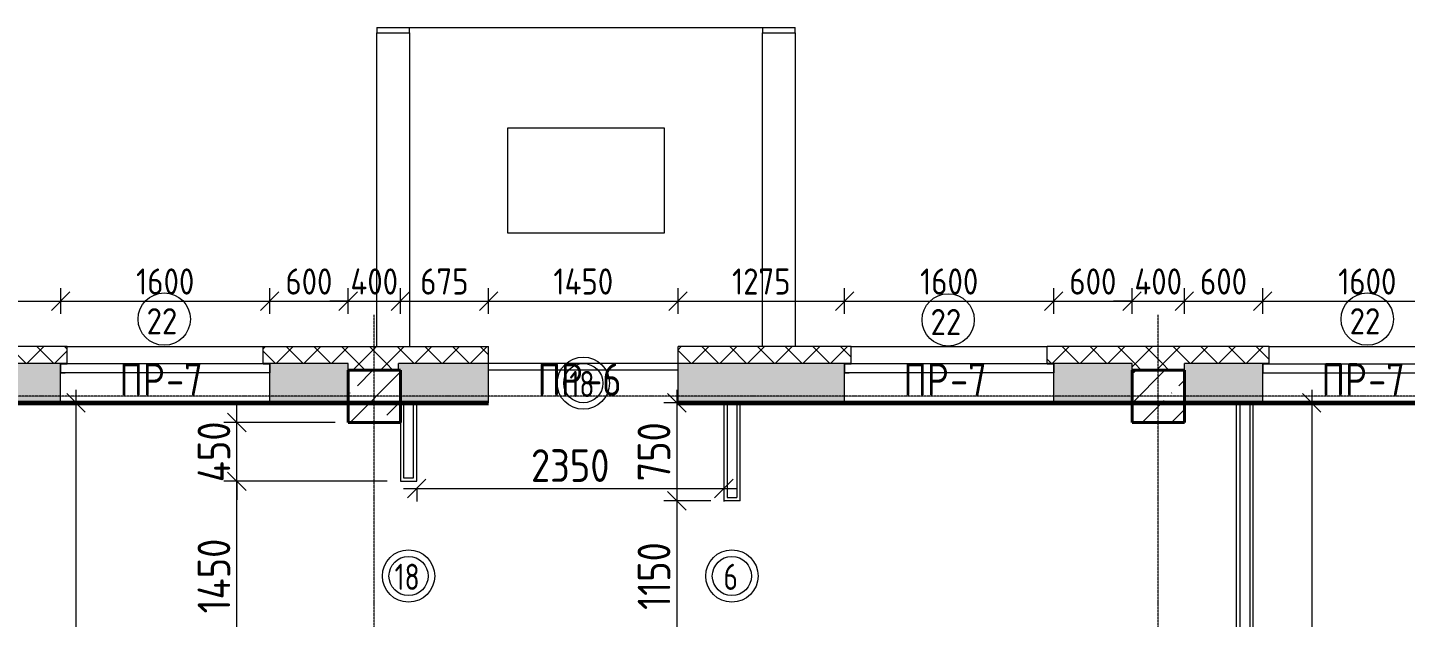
# Model space of a CAD drawing. Header units: millimetres. Extents: x -56773 to 221258, y -262288 to 26541.
# Drawn here: x 26431 to 36976, y -41151 to -36640 of the extents above; entities that cross this region are included whole.
import ezdxf

# ---------------------------------------------------------------- set-up
doc = ezdxf.new("R2010")
doc.units = ezdxf.units.MM
doc.linetypes.add('ADSK_Линия сетки', pattern=[25, 20, -2.5, 0, -2.5])
for name, color, linetype, lineweight in [('3.1 Штукатурка внешн стен для инвесторов', 5, 'Continuous', 60), ('_ Окна', 7, 'Continuous', 18), ('Марки', 7, 'Continuous', 20), ('Марки дверей', 7, 'Continuous', 20), ('Марки окон', 7, 'Continuous', 20), ('Несущие колонны', 7, 'Continuous', 18), ('Окна', 7, 'Continuous', 9), ('Оси', 7, 'Continuous', 9), ('Перекрытие', 7, 'Continuous', 18), ('Размеры', 7, 'Continuous', 9), ('Стены внутренние', 7, 'Continuous', 18), ('Стены наружные', 7, 'Continuous', 18), ('Стены несущие', 7, 'Continuous', 30), ('Стены отделка', 7, 'Continuous', 30), ('Стены штриховка', 7, 'Continuous', 9)]:
    doc.layers.add(name, color=color, linetype=linetype, lineweight=lineweight)
doc.styles.add('GOST Common_2', font='', dxfattribs={"width": 0.9, "height": 250})
doc.styles.add('GOST Common_3', font='', dxfattribs={"width": 0.9, "height": 200})
doc.styles.add('GOST Common_5', font='', dxfattribs={"width": 0.85, "height": 250})
doc.styles.add('GOST Common_B', font='', dxfattribs={"width": 0.8, "height": 200})
doc.styles.get('GOST Common_2').set_extended_font_data('GOST Common')
doc.styles.get('GOST Common_3').set_extended_font_data('GOST Common')
doc.styles.get('GOST Common_5').set_extended_font_data('GOST Common')
doc.styles.get('GOST Common_B').set_extended_font_data('GOST Common', bold=True)
doc.dimstyles.new('ADSK_Основной_2_0', dxfattribs={"dimscale": 304.8, "dimtxt": 201.142999, "dimasz": 0.463911, "dimexe": 0.328084, "dimexo": 0.328084, "dimgap": 0.164042, "dimtad": 1, "dimdec": 3, "dimrnd": 0.001, "dimdsep": 46, "dimtxsty": 'GOST Common_3', "dimblk1": 'OBLIQUE', "dimblk2": 'OBLIQUE', "dimsah": 1, "dimcen": 0.09, "dimdle": 0.328084, "dimazin": 2, "dimtfac": 1, "dimtdec": 4, "dimtix": 1, "dimtmove": 0, "dimatfit": 3, "dimfxl": 1, "dimtvp": 1, "dimtolj": 1, "dimtzin": 0, "dimlwd": 20, "dimlwe": 20, "dimarcsym": 2})
doc.dimstyles.new('ADSK_Основной_2_0_3', dxfattribs={"dimscale": 304.8, "dimtxt": 201.142999, "dimasz": 0.463911, "dimexe": 0.328084, "dimexo": 0.328084, "dimgap": 0.164042, "dimtad": 1, "dimdec": 3, "dimrnd": 0.001, "dimdsep": 46, "dimtxsty": 'GOST Common_2', "dimblk1": 'OBLIQUE', "dimblk2": 'OBLIQUE', "dimsah": 1, "dimcen": 0.09, "dimdle": 0.328084, "dimazin": 2, "dimtfac": 1, "dimtdec": 4, "dimtix": 1, "dimtmove": 0, "dimatfit": 3, "dimfxl": 1, "dimtvp": 1, "dimtolj": 1, "dimtzin": 0, "dimlwd": 20, "dimlwe": 20, "dimarcsym": 2})
pattern_1 = [(45, (1283.93, -48864.63), (-224.5064, 224.5064), []), (45, (1508.44, -48864.63), (-224.5064, 224.5064), [396.875, -79.375, 3.353, -76.022])]
pattern_2 = [(45, (1283.93, -48864.63), (-106.066, 106.066), []), (135, (1283.93, -48864.63), (-106.066, -106.066), [])]

# ---------------------------------------------------------------- blocks, each defined once
blk = doc.blocks.new('ADSK_КолоннаЖБ_Прямоугольная - 400x400 мм-1807143-Кладочный план 1-го этажа')
at = {"layer": 'Несущие колонны', "lineweight": 40}
for p, q in [((-200, 200), (200, 200)), ((-200, -200), (-200, 200)), ((200, 200), (200, -200)), ((200, -200), (-200, -200))]:
    blk.add_line(p, q, dxfattribs=at)
blk = doc.blocks.new('ОКНО L03 _2СТ_RS - ОК-1_1600х2000h_противоударное-3556404-Кладочный план 1-го этажа')
at = {"layer": '_ Окна'}
for p, q in [((-838.1, -79), (761.9, -79)), ((-838.1, -149), (-838.1, -79)), ((-838.1, -79), (-803.1, -79)), ((761.9, -79), (726.9, -79)), ((761.9, -149), (761.9, -79)), ((-838.1, -149), (761.9, -149)), ((-838.1, -149), (-833.1, -149)), ((761.9, -149), (756.9, -149))]:
    blk.add_line(p, q, dxfattribs=at)
blk = doc.blocks.new('ОКНО L03 _2СТ_RS - ОК-1_1600х2000h_противоударное-3556409-Кладочный план 1-го этажа')
at = {"layer": '_ Окна'}
for p, q in [((-838.1, 149), (761.9, 149)), ((-838.1, 149), (-838.1, 79)), ((-838.1, 149), (-833.1, 149)), ((761.9, 149), (756.9, 149)), ((761.9, 149), (761.9, 79)), ((-838.1, 79), (761.9, 79)), ((-838.1, 79), (-803.1, 79)), ((761.9, 79), (726.9, 79))]:
    blk.add_line(p, q, dxfattribs=at)
blk = doc.blocks.new('_Oblique')
at = {"color": 0, "linetype": 'ByBlock', "lineweight": -2}
blk.add_line((-0.5, -0.5), (0.5, 0.5), dxfattribs=at)
blk = doc.blocks.new('*D4227')
at = {"layer": 'Defpoints', "color": 0, "lineweight": 25, "transparency": 16777216}
for p in [(26684, -38732), (25484, -38930), (26684, -38929)]:
    blk.add_point(p, dxfattribs=at)
at = {"layer": 'Размеры', "color": 0, "lineweight": 20, "transparency": 16777216}
for p, q in [((25484, -38830), (25484, -38632)), ((26684, -38829), (26684, -38632)), ((25384, -38732), (26784, -38732))]:
    blk.add_line(p, q, dxfattribs=at)
at = {"layer": 'Размеры', "color": 0, "lineweight": 20, "transparency": 16777216, "xscale": 141.4, "yscale": 141.4, "zscale": 141.4, "rotation": 180}
blk.add_blockref('_Oblique', (25484, -38732), dxfattribs=at)
at = {"layer": 'Размеры', "color": 0, "lineweight": 20, "transparency": 16777216, "xscale": 141.4, "yscale": 141.4, "zscale": 141.4}
blk.add_blockref('_Oblique', (26684, -38732), dxfattribs=at)
at = {"layer": 'Размеры', "color": 0, "lineweight": 9, "transparency": 16777216, "insert": (26084, -38582), "char_height": 200, "width": 560.47, "attachment_point": 5, "style": 'GOST Common_3'}
blk.add_mtext('\\A1;1200', dxfattribs=at)
blk = doc.blocks.new('*D4228')
at = {"layer": 'Defpoints', "color": 0, "lineweight": 25, "transparency": 16777216}
for p in [(28284, -38732), (26684, -38929), (28284, -38930)]:
    blk.add_point(p, dxfattribs=at)
at = {"layer": 'Размеры', "color": 0, "lineweight": 20, "transparency": 16777216}
for p, q in [((26684, -38829), (26684, -38632)), ((28284, -38830), (28284, -38632)), ((26584, -38732), (28384, -38732))]:
    blk.add_line(p, q, dxfattribs=at)
at = {"layer": 'Размеры', "color": 0, "lineweight": 20, "transparency": 16777216, "xscale": 141.4, "yscale": 141.4, "zscale": 141.4, "rotation": 180}
blk.add_blockref('_Oblique', (26684, -38732), dxfattribs=at)
at = {"layer": 'Размеры', "color": 0, "lineweight": 20, "transparency": 16777216, "xscale": 141.4, "yscale": 141.4, "zscale": 141.4}
blk.add_blockref('_Oblique', (28284, -38732), dxfattribs=at)
at = {"layer": 'Размеры', "color": 0, "lineweight": 9, "transparency": 16777216, "insert": (27484, -38582), "char_height": 200, "width": 560.47, "attachment_point": 5, "style": 'GOST Common_3'}
blk.add_mtext('\\A1;1600', dxfattribs=at)
blk = doc.blocks.new('*D4229')
at = {"layer": 'Defpoints', "color": 0, "lineweight": 25, "transparency": 16777216}
for p in [(28884, -38732), (28284, -38930), (28884, -38929)]:
    blk.add_point(p, dxfattribs=at)
at = {"layer": 'Размеры', "color": 0, "lineweight": 20, "transparency": 16777216}
for p, q in [((28284, -38830), (28284, -38632)), ((28884, -38829), (28884, -38632)), ((28184, -38732), (28984, -38732))]:
    blk.add_line(p, q, dxfattribs=at)
at = {"layer": 'Размеры', "color": 0, "lineweight": 20, "transparency": 16777216, "xscale": 141.4, "yscale": 141.4, "zscale": 141.4, "rotation": 180}
blk.add_blockref('_Oblique', (28284, -38732), dxfattribs=at)
at = {"layer": 'Размеры', "color": 0, "lineweight": 20, "transparency": 16777216, "xscale": 141.4, "yscale": 141.4, "zscale": 141.4}
blk.add_blockref('_Oblique', (28884, -38732), dxfattribs=at)
at = {"layer": 'Размеры', "color": 0, "lineweight": 9, "transparency": 16777216, "insert": (28584, -38582), "char_height": 200, "width": 454.11, "attachment_point": 5, "style": 'GOST Common_3'}
blk.add_mtext('\\A1;600', dxfattribs=at)
blk = doc.blocks.new('*D4230')
at = {"layer": 'Defpoints', "color": 0, "lineweight": 25, "transparency": 16777216}
for p in [(29284, -38732), (28884, -38929), (29284, -38929)]:
    blk.add_point(p, dxfattribs=at)
at = {"layer": 'Размеры', "color": 0, "lineweight": 20, "transparency": 16777216}
for p, q in [((28884, -38829), (28884, -38632)), ((29284, -38829), (29284, -38632)), ((28884, -38732), (28743, -38732)), ((28884, -38732), (29284, -38732)), ((29284, -38732), (29425, -38732))]:
    blk.add_line(p, q, dxfattribs=at)
at = {"layer": 'Размеры', "color": 0, "lineweight": 20, "transparency": 16777216, "xscale": 141.4, "yscale": 141.4, "zscale": 141.4}
blk.add_blockref('_Oblique', (28884, -38732), dxfattribs=at)
at = {"layer": 'Размеры', "color": 0, "lineweight": 20, "transparency": 16777216, "xscale": 141.4, "yscale": 141.4, "zscale": 141.4, "rotation": 180}
blk.add_blockref('_Oblique', (29284, -38732), dxfattribs=at)
at = {"layer": 'Размеры', "color": 0, "lineweight": 9, "transparency": 16777216, "insert": (29084, -38582), "char_height": 200, "width": 474.56, "attachment_point": 5, "style": 'GOST Common_3'}
blk.add_mtext('\\A1;400', dxfattribs=at)
blk = doc.blocks.new('*D4231')
at = {"layer": 'Defpoints', "color": 0, "lineweight": 25, "transparency": 16777216}
for p in [(29959, -38732), (29284, -38929), (29959, -38929)]:
    blk.add_point(p, dxfattribs=at)
at = {"layer": 'Размеры', "color": 0, "lineweight": 20, "transparency": 16777216}
for p, q in [((29284, -38829), (29284, -38632)), ((29959, -38829), (29959, -38632)), ((29184, -38732), (30059, -38732))]:
    blk.add_line(p, q, dxfattribs=at)
at = {"layer": 'Размеры', "color": 0, "lineweight": 20, "transparency": 16777216, "xscale": 141.4, "yscale": 141.4, "zscale": 141.4, "rotation": 180}
blk.add_blockref('_Oblique', (29284, -38732), dxfattribs=at)
at = {"layer": 'Размеры', "color": 0, "lineweight": 20, "transparency": 16777216, "xscale": 141.4, "yscale": 141.4, "zscale": 141.4}
blk.add_blockref('_Oblique', (29959, -38732), dxfattribs=at)
at = {"layer": 'Размеры', "color": 0, "lineweight": 9, "transparency": 16777216, "insert": (29621, -38582), "char_height": 200, "width": 454.11, "attachment_point": 5, "style": 'GOST Common_3'}
blk.add_mtext('\\A1;675', dxfattribs=at)
blk = doc.blocks.new('*D4232')
at = {"layer": 'Defpoints', "color": 0, "lineweight": 25, "transparency": 16777216}
for p in [(31409, -38732), (29959, -38929), (31409, -38929)]:
    blk.add_point(p, dxfattribs=at)
at = {"layer": 'Размеры', "color": 0, "lineweight": 20, "transparency": 16777216}
for p, q in [((29959, -38829), (29959, -38632)), ((31409, -38829), (31409, -38632)), ((29859, -38732), (31509, -38732))]:
    blk.add_line(p, q, dxfattribs=at)
at = {"layer": 'Размеры', "color": 0, "lineweight": 20, "transparency": 16777216, "xscale": 141.4, "yscale": 141.4, "zscale": 141.4, "rotation": 180}
blk.add_blockref('_Oblique', (29959, -38732), dxfattribs=at)
at = {"layer": 'Размеры', "color": 0, "lineweight": 20, "transparency": 16777216, "xscale": 141.4, "yscale": 141.4, "zscale": 141.4}
blk.add_blockref('_Oblique', (31409, -38732), dxfattribs=at)
at = {"layer": 'Размеры', "color": 0, "lineweight": 9, "transparency": 16777216, "insert": (30684, -38582), "char_height": 200, "width": 580.93, "attachment_point": 5, "style": 'GOST Common_3'}
blk.add_mtext('\\A1;1450', dxfattribs=at)
blk = doc.blocks.new('*D4233')
at = {"layer": 'Defpoints', "color": 0, "lineweight": 25, "transparency": 16777216}
for p in [(32684, -38732), (31409, -38929), (32684, -38929)]:
    blk.add_point(p, dxfattribs=at)
at = {"layer": 'Размеры', "color": 0, "lineweight": 20, "transparency": 16777216}
for p, q in [((31409, -38829), (31409, -38632)), ((32684, -38829), (32684, -38632)), ((31309, -38732), (32784, -38732))]:
    blk.add_line(p, q, dxfattribs=at)
at = {"layer": 'Размеры', "color": 0, "lineweight": 20, "transparency": 16777216, "xscale": 141.4, "yscale": 141.4, "zscale": 141.4, "rotation": 180}
blk.add_blockref('_Oblique', (31409, -38732), dxfattribs=at)
at = {"layer": 'Размеры', "color": 0, "lineweight": 20, "transparency": 16777216, "xscale": 141.4, "yscale": 141.4, "zscale": 141.4}
blk.add_blockref('_Oblique', (32684, -38732), dxfattribs=at)
at = {"layer": 'Размеры', "color": 0, "lineweight": 9, "transparency": 16777216, "insert": (32046, -38582), "char_height": 200, "width": 560.47, "attachment_point": 5, "style": 'GOST Common_3'}
blk.add_mtext('\\A1;1275', dxfattribs=at)
blk = doc.blocks.new('*D4234')
at = {"layer": 'Defpoints', "color": 0, "lineweight": 25, "transparency": 16777216}
for p in [(34284, -38732), (32684, -38929), (34284, -38929)]:
    blk.add_point(p, dxfattribs=at)
at = {"layer": 'Размеры', "color": 0, "lineweight": 20, "transparency": 16777216}
for p, q in [((32684, -38829), (32684, -38632)), ((34284, -38829), (34284, -38632)), ((32584, -38732), (34384, -38732))]:
    blk.add_line(p, q, dxfattribs=at)
at = {"layer": 'Размеры', "color": 0, "lineweight": 20, "transparency": 16777216, "xscale": 141.4, "yscale": 141.4, "zscale": 141.4, "rotation": 180}
blk.add_blockref('_Oblique', (32684, -38732), dxfattribs=at)
at = {"layer": 'Размеры', "color": 0, "lineweight": 20, "transparency": 16777216, "xscale": 141.4, "yscale": 141.4, "zscale": 141.4}
blk.add_blockref('_Oblique', (34284, -38732), dxfattribs=at)
at = {"layer": 'Размеры', "color": 0, "lineweight": 9, "transparency": 16777216, "insert": (33484, -38582), "char_height": 200, "width": 560.47, "attachment_point": 5, "style": 'GOST Common_3'}
blk.add_mtext('\\A1;1600', dxfattribs=at)
blk = doc.blocks.new('*D4235')
at = {"layer": 'Defpoints', "color": 0, "lineweight": 25, "transparency": 16777216}
for p in [(34884, -38732), (34284, -38929), (34884, -38929)]:
    blk.add_point(p, dxfattribs=at)
at = {"layer": 'Размеры', "color": 0, "lineweight": 20, "transparency": 16777216}
for p, q in [((34284, -38829), (34284, -38632)), ((34884, -38829), (34884, -38632)), ((34184, -38732), (34984, -38732))]:
    blk.add_line(p, q, dxfattribs=at)
at = {"layer": 'Размеры', "color": 0, "lineweight": 20, "transparency": 16777216, "xscale": 141.4, "yscale": 141.4, "zscale": 141.4, "rotation": 180}
blk.add_blockref('_Oblique', (34284, -38732), dxfattribs=at)
at = {"layer": 'Размеры', "color": 0, "lineweight": 20, "transparency": 16777216, "xscale": 141.4, "yscale": 141.4, "zscale": 141.4}
blk.add_blockref('_Oblique', (34884, -38732), dxfattribs=at)
at = {"layer": 'Размеры', "color": 0, "lineweight": 9, "transparency": 16777216, "insert": (34584, -38582), "char_height": 200, "width": 454.11, "attachment_point": 5, "style": 'GOST Common_3'}
blk.add_mtext('\\A1;600', dxfattribs=at)
blk = doc.blocks.new('*D4236')
at = {"layer": 'Defpoints', "color": 0, "lineweight": 25, "transparency": 16777216}
for p in [(35284, -38732), (34884, -38929), (35284, -38930)]:
    blk.add_point(p, dxfattribs=at)
at = {"layer": 'Размеры', "color": 0, "lineweight": 20, "transparency": 16777216}
for p, q in [((34884, -38829), (34884, -38632)), ((35284, -38830), (35284, -38632)), ((34884, -38732), (34743, -38732)), ((34884, -38732), (35284, -38732)), ((35284, -38732), (35425, -38732))]:
    blk.add_line(p, q, dxfattribs=at)
at = {"layer": 'Размеры', "color": 0, "lineweight": 20, "transparency": 16777216, "xscale": 141.4, "yscale": 141.4, "zscale": 141.4}
blk.add_blockref('_Oblique', (34884, -38732), dxfattribs=at)
at = {"layer": 'Размеры', "color": 0, "lineweight": 20, "transparency": 16777216, "xscale": 141.4, "yscale": 141.4, "zscale": 141.4, "rotation": 180}
blk.add_blockref('_Oblique', (35284, -38732), dxfattribs=at)
at = {"layer": 'Размеры', "color": 0, "lineweight": 9, "transparency": 16777216, "insert": (35084, -38582), "char_height": 200, "width": 474.56, "attachment_point": 5, "style": 'GOST Common_3'}
blk.add_mtext('\\A1;400', dxfattribs=at)
blk = doc.blocks.new('*D4237')
at = {"layer": 'Defpoints', "color": 0, "lineweight": 25, "transparency": 16777216}
for p in [(35884, -38732), (35284, -38930), (35884, -38929)]:
    blk.add_point(p, dxfattribs=at)
at = {"layer": 'Размеры', "color": 0, "lineweight": 20, "transparency": 16777216}
for p, q in [((35284, -38830), (35284, -38632)), ((35884, -38829), (35884, -38632)), ((35184, -38732), (35984, -38732))]:
    blk.add_line(p, q, dxfattribs=at)
at = {"layer": 'Размеры', "color": 0, "lineweight": 20, "transparency": 16777216, "xscale": 141.4, "yscale": 141.4, "zscale": 141.4, "rotation": 180}
blk.add_blockref('_Oblique', (35284, -38732), dxfattribs=at)
at = {"layer": 'Размеры', "color": 0, "lineweight": 20, "transparency": 16777216, "xscale": 141.4, "yscale": 141.4, "zscale": 141.4}
blk.add_blockref('_Oblique', (35884, -38732), dxfattribs=at)
at = {"layer": 'Размеры', "color": 0, "lineweight": 9, "transparency": 16777216, "insert": (35584, -38582), "char_height": 200, "width": 454.11, "attachment_point": 5, "style": 'GOST Common_3'}
blk.add_mtext('\\A1;600', dxfattribs=at)
blk = doc.blocks.new('*D4238')
at = {"layer": 'Defpoints', "color": 0, "lineweight": 25, "transparency": 16777216}
for p in [(37484, -38732), (35884, -38929), (37484, -38929)]:
    blk.add_point(p, dxfattribs=at)
at = {"layer": 'Размеры', "color": 0, "lineweight": 20, "transparency": 16777216}
for p, q in [((35884, -38829), (35884, -38632)), ((37484, -38829), (37484, -38632)), ((35784, -38732), (37584, -38732))]:
    blk.add_line(p, q, dxfattribs=at)
at = {"layer": 'Размеры', "color": 0, "lineweight": 20, "transparency": 16777216, "xscale": 141.4, "yscale": 141.4, "zscale": 141.4, "rotation": 180}
blk.add_blockref('_Oblique', (35884, -38732), dxfattribs=at)
at = {"layer": 'Размеры', "color": 0, "lineweight": 20, "transparency": 16777216, "xscale": 141.4, "yscale": 141.4, "zscale": 141.4}
blk.add_blockref('_Oblique', (37484, -38732), dxfattribs=at)
at = {"layer": 'Размеры', "color": 0, "lineweight": 9, "transparency": 16777216, "insert": (36684, -38582), "char_height": 200, "width": 560.47, "attachment_point": 5, "style": 'GOST Common_3'}
blk.add_mtext('\\A1;1600', dxfattribs=at)
blk = doc.blocks.new('*D4143')
at = {"layer": 'Defpoints', "color": 0, "lineweight": 25, "transparency": 16777216}
for p in [(26901, -39510), (26465, -44035), (26801, -44035)]:
    blk.add_point(p, dxfattribs=at)
at = {"layer": 'Размеры', "color": 0, "lineweight": 20, "transparency": 16777216}
for p, q in [((26801, -39410), (26801, -44135)), ((26801, -39510), (26701, -39510)), ((26565, -44035), (26901, -44035))]:
    blk.add_line(p, q, dxfattribs=at)
at = {"layer": 'Размеры', "color": 0, "lineweight": 20, "transparency": 16777216, "xscale": 141.4, "yscale": 141.4, "zscale": 141.4}
for p, rotation in [((26801, -39510), 90), ((26801, -44035), 270)]:
    blk.add_blockref('_Oblique', p, dxfattribs=dict(at, rotation=rotation))
at = {"layer": 'Размеры', "color": 0, "lineweight": 9, "transparency": 16777216, "insert": (26651, -41772), "char_height": 200, "width": 625.93, "attachment_point": 5, "rotation": 90, "style": 'GOST Common_3'}
blk.add_mtext('\\A1;4525', dxfattribs=at)
blk = doc.blocks.new('М_двери1 - Марка экземпляра 2-3719212-Кладочный план 1-го этажа')
at = {"layer": 'Марки дверей'}
for radius in [2, 1.5]:
    blk.add_circle((0, 0), radius, dxfattribs=at)
blk = doc.blocks.new('*D3683')
at = {"layer": 'Defpoints', "color": 0, "lineweight": 25, "transparency": 16777216}
for p in [(36359, -39510), (35734, -46035), (36259, -46035)]:
    blk.add_point(p, dxfattribs=at)
at = {"layer": 'Размеры', "color": 0, "lineweight": 20, "transparency": 16777216}
for p, q in [((36259, -39410), (36259, -46135)), ((36259, -39510), (36159, -39510)), ((35834, -46035), (36359, -46035))]:
    blk.add_line(p, q, dxfattribs=at)
at = {"layer": 'Размеры', "color": 0, "lineweight": 20, "transparency": 16777216, "xscale": 141.4, "yscale": 141.4, "zscale": 141.4}
for p, rotation in [((36259, -39510), 90), ((36259, -46035), 270)]:
    blk.add_blockref('_Oblique', p, dxfattribs=dict(at, rotation=rotation))
at = {"layer": 'Размеры', "color": 0, "lineweight": 9, "transparency": 16777216, "insert": (36084, -42772), "char_height": 250, "width": 605.47, "attachment_point": 5, "rotation": 90, "style": 'GOST Common_2'}
blk.add_mtext('\\A1;6525', dxfattribs=at)
blk = doc.blocks.new('*D3704')
at = {"layer": 'Defpoints', "color": 0, "lineweight": 25, "transparency": 16777216}
for p in [(31500, -39510), (31400, -40260), (31759, -40260)]:
    blk.add_point(p, dxfattribs=at)
at = {"layer": 'Размеры', "color": 0, "lineweight": 20, "transparency": 16777216}
for p, q in [((31400, -39410), (31400, -40360)), ((31400, -39510), (31300, -39510)), ((31659, -40260), (31300, -40260))]:
    blk.add_line(p, q, dxfattribs=at)
at = {"layer": 'Размеры', "color": 0, "lineweight": 20, "transparency": 16777216, "xscale": 141.4, "yscale": 141.4, "zscale": 141.4}
for p, rotation in [((31400, -39510), 90), ((31400, -40260), 270)]:
    blk.add_blockref('_Oblique', p, dxfattribs=dict(at, rotation=rotation))
at = {"layer": 'Размеры', "color": 0, "lineweight": 9, "transparency": 16777216, "insert": (31225, -39885), "char_height": 250, "width": 454.11, "attachment_point": 5, "rotation": 90, "style": 'GOST Common_2'}
blk.add_mtext('\\A1;750', dxfattribs=at)
blk = doc.blocks.new('*D3705')
at = {"layer": 'Defpoints', "color": 0, "lineweight": 25, "transparency": 16777216}
for p in [(31759, -40260), (31400, -41410), (31759, -41410)]:
    blk.add_point(p, dxfattribs=at)
at = {"layer": 'Размеры', "color": 0, "lineweight": 20, "transparency": 16777216}
for p, q in [((31400, -40160), (31400, -41510)), ((31659, -40260), (31300, -40260)), ((31659, -41410), (31300, -41410))]:
    blk.add_line(p, q, dxfattribs=at)
at = {"layer": 'Размеры', "color": 0, "lineweight": 20, "transparency": 16777216, "xscale": 141.4, "yscale": 141.4, "zscale": 141.4}
for p, rotation in [((31400, -40260), 90), ((31400, -41410), 270)]:
    blk.add_blockref('_Oblique', p, dxfattribs=dict(at, rotation=rotation))
at = {"layer": 'Размеры', "color": 0, "lineweight": 9, "transparency": 16777216, "insert": (31225, -40835), "char_height": 250, "width": 515.47, "attachment_point": 5, "rotation": 90, "style": 'GOST Common_2'}
blk.add_mtext('\\A1;1150', dxfattribs=at)
blk = doc.blocks.new('*D3708')
at = {"layer": 'Defpoints', "color": 0, "lineweight": 25, "transparency": 16777216}
for p in [(29409, -40065), (31759, -40065), (31759, -40165)]:
    blk.add_point(p, dxfattribs=at)
at = {"layer": 'Размеры', "color": 0, "lineweight": 20, "transparency": 16777216}
for p, q in [((29309, -40165), (31859, -40165)), ((29409, -40165), (29409, -40265)), ((31759, -40165), (31759, -40265))]:
    blk.add_line(p, q, dxfattribs=at)
at = {"layer": 'Размеры', "color": 0, "lineweight": 20, "transparency": 16777216, "xscale": 141.4, "yscale": 141.4, "zscale": 141.4, "rotation": 180}
blk.add_blockref('_Oblique', (29409, -40165), dxfattribs=at)
at = {"layer": 'Размеры', "color": 0, "lineweight": 20, "transparency": 16777216, "xscale": 141.4, "yscale": 141.4, "zscale": 141.4}
blk.add_blockref('_Oblique', (31759, -40165), dxfattribs=at)
at = {"layer": 'Размеры', "color": 0, "lineweight": 9, "transparency": 16777216, "insert": (30584, -39990), "char_height": 250, "width": 605.47, "attachment_point": 5, "style": 'GOST Common_2'}
blk.add_mtext('\\A1;2350', dxfattribs=at)
blk = doc.blocks.new('*D3710')
at = {"layer": 'Defpoints', "color": 0, "lineweight": 25, "transparency": 16777216}
for p in [(28032, -40110), (29284, -40110), (29284, -41560)]:
    blk.add_point(p, dxfattribs=at)
at = {"layer": 'Размеры', "color": 0, "lineweight": 20, "transparency": 16777216}
for p, q in [((28032, -41660), (28032, -40010)), ((29184, -40110), (27932, -40110)), ((29184, -41560), (27932, -41560))]:
    blk.add_line(p, q, dxfattribs=at)
at = {"layer": 'Размеры', "color": 0, "lineweight": 20, "transparency": 16777216, "xscale": 141.4, "yscale": 141.4, "zscale": 141.4}
for p, rotation in [((28032, -40110), 90), ((28032, -41560), 270)]:
    blk.add_blockref('_Oblique', p, dxfattribs=dict(at, rotation=rotation))
at = {"layer": 'Размеры', "color": 0, "lineweight": 9, "transparency": 16777216, "insert": (27857, -40835), "char_height": 250, "width": 580.93, "attachment_point": 5, "rotation": 90, "style": 'GOST Common_2'}
blk.add_mtext('\\A1;1450', dxfattribs=at)
blk = doc.blocks.new('*D3711')
at = {"layer": 'Defpoints', "color": 0, "lineweight": 25, "transparency": 16777216}
for p in [(28032, -39660), (28884, -39660), (29284, -40110)]:
    blk.add_point(p, dxfattribs=at)
at = {"layer": 'Размеры', "color": 0, "lineweight": 20, "transparency": 16777216}
for p, q in [((28032, -39660), (28032, -39518)), ((28784, -39660), (27932, -39660)), ((28032, -40110), (28032, -39660)), ((29184, -40110), (27932, -40110)), ((28032, -40110), (28032, -40251))]:
    blk.add_line(p, q, dxfattribs=at)
at = {"layer": 'Размеры', "color": 0, "lineweight": 20, "transparency": 16777216, "xscale": 141.4, "yscale": 141.4, "zscale": 141.4}
for p, rotation in [((28032, -39660), 270), ((28032, -40110), 90)]:
    blk.add_blockref('_Oblique', p, dxfattribs=dict(at, rotation=rotation))
at = {"layer": 'Размеры', "color": 0, "lineweight": 9, "transparency": 16777216, "insert": (27857, -39885), "char_height": 250, "width": 474.56, "attachment_point": 5, "rotation": 90, "style": 'GOST Common_2'}
blk.add_mtext('\\A1;450', dxfattribs=at)
blk = doc.blocks.new('М_окна1 - Маркировка типоразмера-1510237-Кладочный план 1-го этажа')
at = {"layer": 'Марки окон'}
blk.add_circle((0, 0), 2, dxfattribs=at)

msp = doc.modelspace()

# ---------------------------------------------------------------- hatches: boundary and pattern name
at = {"layer": 'Несущие колонны', "lineweight": 9}
h = msp.add_hatch(dxfattribs=at)
h.set_pattern_fill('FP_3', color=256, style=0, pattern_type=2)
h.set_pattern_definition(pattern_1)
h.paths.add_polyline_path([(28883.9343, -39659.6624), (29283.9343, -39659.6624), (29283.9343, -39259.6624), (28883.9343, -39259.6624), (28883.9343, -39509.6624)])
h = msp.add_hatch(dxfattribs=at)
h.set_pattern_fill('FP_3', color=256, style=0, pattern_type=2)
h.set_pattern_definition(pattern_1)
h.paths.add_polyline_path([(34883.9343, -39659.6624), (35283.9343, -39659.6624), (35283.9343, -39259.6624), (34883.9343, -39259.6624)])
at = {"layer": 'Стены внутренние', "lineweight": 9}
h = msp.add_hatch(dxfattribs=at)
h.set_pattern_fill('FP_1', color=256, style=0, pattern_type=2)
h.set_pattern_definition([(45, (1283.93, -48864.63), (84.18955, 308.69595), [396.875, -79.375, 3.353, -76.022])])
h.paths.add_polyline_path([(42187.5179, -39509.6624), (43283.9343, -39509.6624), (43283.9343, -39209.6624), (41283.9343, -39209.6624), (41283.9343, -39509.6624)])
h.paths.add_polyline_path([(28283.9343, -39509.6624), (28883.9343, -39509.6624), (28883.9343, -39209.6624), (28283.9343, -39210.6624)])
h.paths.add_polyline_path([(29958.9343, -39509.6624), (29958.9343, -39209.6624), (29269.3587, -39209.6624), (29269.3587, -39259.6624), (29283.9343, -39259.6624), (29283.9343, -39509.6624), (29408.9343, -39509.6624)])
h.paths.add_polyline_path([(40883.9343, -39509.6624), (40883.9343, -39209.6624), (40283.9343, -39210.6624), (40283.9343, -39509.6624), (40715.0455, -39509.6624)])
h.paths.add_polyline_path([(31858.9343, -39509.6624), (32683.9343, -39509.6624), (32683.9343, -39210.6624), (31408.9343, -39209.6624), (31408.9343, -39509.6624), (31783.9343, -39509.6624)])
h.paths.add_polyline_path([(38333.9343, -39509.6624), (38683.9343, -39509.6624), (38683.9343, -39210.6624), (37483.9343, -39210.6624), (37483.9343, -39509.6624), (38308.9343, -39509.6624)])
h.paths.add_polyline_path([(34283.9343, -39509.6624), (34883.9343, -39509.6624), (34883.9343, -39209.6624), (34283.9343, -39210.6624)])
h.paths.add_polyline_path([(35283.9343, -39509.6624), (35883.9343, -39509.6624), (35883.9343, -39210.6624), (35283.9343, -39209.6624)])
h.paths.add_polyline_path([(26158.9343, -39509.6624), (26683.9343, -39509.6624), (26683.9343, -39210.6624), (25483.9343, -39210.6624), (25483.9343, -39509.6624), (26133.9343, -39509.6624)])
h.paths.add_polyline_path([(15883.9343, -39509.6624), (15883.9343, -39209.6624), (13883.9343, -39209.6624), (13883.9343, -39509.6624), (14210.5423, -39509.6624)])
h.paths.add_polyline_path([(16883.9343, -39509.6624), (16883.9343, -39209.6624), (16283.9343, -39209.6624), (16283.9343, -39509.6624)])
h.paths.add_polyline_path([(20100.4319, -39509.6624), (20683.9343, -39509.6624), (20683.9343, -39210.6624), (19483.9343, -39210.6624), (19483.9343, -39509.6624)])
h.paths.add_polyline_path([(23283.9343, -39509.6624), (23883.9343, -39509.6624), (23883.9343, -39210.6624), (23283.9343, -39209.6624)])
h.paths.add_polyline_path([(17283.9343, -39509.6624), (17883.9343, -39509.6624), (17883.9343, -39210.6624), (17283.9343, -39209.6624)])
h.paths.add_polyline_path([(22883.9343, -39509.6624), (22883.9343, -39209.6624), (22283.9343, -39210.6624), (22283.9343, -39509.6624)])
at = {"layer": 'Стены наружные', "lineweight": 9}
h = msp.add_hatch(dxfattribs=at)
h.set_pattern_fill('FP_4', color=256, style=0, pattern_type=2)
h.set_pattern_definition(pattern_2)
h.paths.add_polyline_path([(31408.9343, -39209.6624), (32733.9343, -39209.6624), (32733.9343, -39079.6624), (31408.9343, -39079.6624)])
h.paths.add_polyline_path([(28883.9343, -39209.6624), (29958.9343, -39209.6624), (29958.9343, -39079.6624), (28233.9343, -39079.6624), (28233.9343, -39209.6624)])
h.paths.add_polyline_path([(43283.9343, -39209.6624), (43283.9343, -39079.6624), (40233.9343, -39079.6624), (40233.9343, -39209.6624), (42187.5179, -39209.6624)])
h.paths.add_polyline_path([(34233.9343, -39209.6624), (35933.9343, -39209.6624), (35933.9343, -39079.6624), (34233.9343, -39079.6624)])
h.paths.add_polyline_path([(37770.1007, -39209.6624), (38733.9343, -39209.6624), (38733.9343, -39079.6624), (37433.9343, -39079.6624), (37433.9343, -39209.6624)])
h.paths.add_polyline_path([(22883.9343, -39209.6624), (23933.9343, -39209.6624), (23933.9343, -39079.6624), (22233.9343, -39079.6624), (22233.9343, -39209.6624)])
h.paths.add_polyline_path([(16283.9343, -39209.6624), (17933.9343, -39209.6624), (17933.9343, -39079.6624), (13883.9343, -39079.6624), (13883.9343, -39209.6624), (15883.9343, -39209.6624)])
h.paths.add_polyline_path([(25433.9343, -39209.6624), (26733.9343, -39209.6624), (26733.9343, -39079.6624), (25433.9343, -39079.6624)])
h.paths.add_polyline_path([(20100.4319, -39209.6624), (20733.9343, -39209.6624), (20733.9343, -39079.6624), (19433.9343, -39079.6624), (19433.9343, -39209.6624)])
h = msp.add_hatch(dxfattribs=at)
h.set_pattern_fill('FP_4', color=256, style=0, pattern_type=2)
h.set_pattern_definition(pattern_2)
h.paths.add_polyline_path([(28883.9343, -39259.6624), (29269.3587, -39259.6624), (29269.3587, -39209.6624), (28883.9343, -39209.6624)])
h = msp.add_hatch(dxfattribs=at)
h.set_pattern_fill('FP_4', color=256, style=0, pattern_type=2)
h.set_pattern_definition(pattern_2)
h.paths.add_polyline_path([(34883.9343, -39259.6624), (35283.9343, -39259.6624), (35283.9343, -39209.6624), (34883.9343, -39209.6624)])

# ---------------------------------------------------------------- linework, layer by layer
at = {"layer": '3.1 Штукатурка внешн стен для инвесторов'}
for points in [[(13483.9343, -46259.6624), (13883.9343, -46259.6624), (13883.9343, -39509.6624), (29958.9343, -39509.6624)], [(31399.6211, -39509.6624), (43283.9343, -39509.6624)]]:
    msp.add_lwpolyline(points, dxfattribs=at)
at = {"layer": 'Несущие колонны', "lineweight": 9}
for p, q in [((29269.3587, -39259.6624), (28883.9343, -39259.6624)), ((28883.9343, -39509.6624), (28883.9343, -39259.6624)), ((29283.9343, -39259.6624), (29269.3587, -39259.6624)), ((29283.9343, -39259.6624), (29283.9343, -39509.6624)), ((35283.9343, -39259.6624), (34883.9343, -39259.6624)), ((34883.9343, -39659.6624), (34883.9343, -39259.6624)), ((35283.9343, -39259.6624), (35283.9343, -39659.6624)), ((28883.9343, -39659.6624), (28883.9343, -39509.6624)), ((29283.9343, -39509.6624), (29283.9343, -39659.6624)), ((29283.9343, -39659.6624), (28883.9343, -39659.6624)), ((35283.9343, -39659.6624), (34883.9343, -39659.6624))]:
    msp.add_line(p, q, dxfattribs=at)
at = {"layer": 'Оси', "linetype": 'ADSK_Линия сетки', "lineweight": 5}
for p, q in [((29083.9343, -59838.5137), (29083.9343, -38837.1863)), ((35083.9343, -59838.5137), (35083.9343, -38837.1863)), ((63681.4538, -39459.6624), (-23956.1623, -39459.6624))]:
    msp.add_line(p, q, dxfattribs=at)
at = {"layer": 'Перекрытие'}
for p, q in [((29104.3587, -36639.6624), (29104.3587, -36679.6624)), ((29104.3587, -36639.6624), (32304.3587, -36639.6624)), ((29354.3587, -36679.6624), (29354.3587, -36639.6624)), ((32054.3587, -36639.6624), (32054.3587, -36679.6624)), ((32304.3587, -36679.6624), (32304.3587, -36639.6624)), ((31304.3587, -37409.6624), (30104.3587, -37409.6624)), ((30104.3587, -37409.6624), (30104.3587, -38209.6624)), ((31304.3587, -38209.6624), (31304.3587, -37409.6624)), ((30104.3587, -38209.6624), (31304.3587, -38209.6624)), ((31408.9343, -39209.6624), (29958.9343, -39209.6624)), ((31408.9343, -39260.0253), (29958.9343, -39260.0253))]:
    msp.add_line(p, q, dxfattribs=at)
at = {"layer": 'Стены внутренние', "lineweight": 5}
for p, q in [((28283.9343, -39509.6624), (26683.9343, -39509.6624)), ((34283.9343, -39509.6624), (32683.9343, -39509.6624)), ((37483.9343, -39509.6624), (35883.9343, -39509.6624))]:
    msp.add_line(p, q, dxfattribs=at)
at = {"layer": 'Стены наружные', "lineweight": 9}
for p, q in [((29104.3587, -39079.6624), (29104.3587, -36679.6624)), ((29104.3587, -36679.6624), (29354.3587, -36679.6624)), ((29354.3587, -36679.6624), (29354.3587, -39079.6624)), ((32054.3587, -39079.6624), (32054.3587, -36679.6624)), ((32054.3587, -36679.6624), (32304.3587, -36679.6624)), ((32304.3587, -36679.6624), (32304.3587, -39079.6624)), ((26733.9343, -39079.6624), (28233.9343, -39079.6624)), ((32733.9343, -39079.6624), (34233.9343, -39079.6624)), ((35933.9343, -39079.6624), (37433.9343, -39079.6624))]:
    msp.add_line(p, q, dxfattribs=at)
at = {"layer": 'Стены несущие', "lineweight": 9}
for p, q in [((26683.9343, -39210.6624), (26733.9343, -39210.6624)), ((26683.9343, -39509.6624), (26683.9343, -39210.6624)), ((26733.9343, -39209.6624), (26733.9343, -39210.6624)), ((28233.9343, -39209.6624), (28233.9343, -39210.6624)), ((28233.9343, -39210.6624), (28283.9343, -39210.6624)), ((28283.9343, -39509.6624), (28283.9343, -39210.6624)), ((29958.9343, -39509.6624), (29958.9343, -39209.6624)), ((31408.9343, -39509.6624), (31408.9343, -39209.6624)), ((32683.9343, -39210.6624), (32733.9343, -39210.6624)), ((32683.9343, -39509.6624), (32683.9343, -39210.6624)), ((32733.9343, -39209.6624), (32733.9343, -39210.6624)), ((34233.9343, -39209.6624), (34233.9343, -39210.6624)), ((34233.9343, -39210.6624), (34283.9343, -39210.6624)), ((34283.9343, -39509.6624), (34283.9343, -39210.6624)), ((35883.9343, -39210.6624), (35933.9343, -39210.6624)), ((35883.9343, -39509.6624), (35883.9343, -39210.6624)), ((35933.9343, -39209.6624), (35933.9343, -39210.6624)), ((34883.9343, -39509.6624), (34883.9343, -39259.6624)), ((35283.9343, -39509.6624), (35283.9343, -39259.6624)), ((26683.9343, -39509.6624), (26258.9343, -39509.6624)), ((28883.9343, -39509.6624), (28283.9343, -39509.6624)), ((29408.9343, -39509.6624), (29958.9343, -39509.6624)), ((29408.9343, -40109.6624), (29408.9343, -39509.6624)), ((31408.9343, -39509.6624), (31758.9343, -39509.6624)), ((31758.9343, -39509.6624), (31758.9343, -40259.6624)), ((31883.9343, -39509.6624), (32683.9343, -39509.6624)), ((31883.9343, -40259.6624), (31883.9343, -39509.6624)), ((34883.9343, -39509.6624), (34283.9343, -39509.6624)), ((35283.9343, -39509.6624), (35683.9343, -39509.6624)), ((35683.9343, -45184.6624), (35683.9343, -39509.6624)), ((35808.9343, -39509.6624), (35883.9343, -39509.6624)), ((35808.9343, -39509.6624), (35808.9343, -45209.6624)), ((29283.9343, -39659.6624), (29283.9343, -40109.6624)), ((29283.9343, -40109.6624), (29408.9343, -40109.6624)), ((31883.9343, -40259.6624), (31758.9343, -40259.6624))]:
    msp.add_line(p, q, dxfattribs=at)
at = {"layer": 'Стены отделка', "lineweight": 18}
for p, q in [((26733.9343, -39079.6624), (25433.9343, -39079.6624)), ((26733.9343, -39209.6624), (26733.9343, -39079.6624)), ((28233.9343, -39079.6624), (29958.9343, -39079.6624)), ((28233.9343, -39209.6624), (28233.9343, -39079.6624)), ((29958.9343, -39209.6624), (29958.9343, -39079.6624)), ((32733.9343, -39079.6624), (31408.9343, -39079.6624)), ((31408.9343, -39209.6624), (31408.9343, -39079.6624)), ((32733.9343, -39209.6624), (32733.9343, -39079.6624)), ((35933.9343, -39079.6624), (34233.9343, -39079.6624)), ((34233.9343, -39209.6624), (34233.9343, -39079.6624)), ((35933.9343, -39209.6624), (35933.9343, -39079.6624)), ((28883.9343, -39259.6624), (28883.9343, -39209.6624)), ((29269.3587, -39259.6624), (29269.3587, -39209.6624)), ((34883.9343, -39259.6624), (34883.9343, -39209.6624)), ((35283.9343, -39259.6624), (35283.9343, -39209.6624)), ((29269.3587, -39259.6624), (28883.9343, -39259.6624)), ((35283.9343, -39259.6624), (34883.9343, -39259.6624))]:
    msp.add_line(p, q, dxfattribs=at)
at = {"layer": 'Стены штриховка', "lineweight": 9}
for p, q in [((26733.9343, -39209.6624), (25433.9343, -39209.6624)), ((28883.9343, -39209.6624), (28233.9343, -39209.6624)), ((29958.9343, -39209.6624), (29269.3587, -39209.6624)), ((32733.9343, -39209.6624), (31408.9343, -39209.6624)), ((34883.9343, -39209.6624), (34233.9343, -39209.6624)), ((35933.9343, -39209.6624), (35283.9343, -39209.6624)), ((28883.9343, -39509.6624), (28883.9343, -39259.6624)), ((29269.3587, -39259.6624), (29283.9343, -39259.6624)), ((29283.9343, -39259.6624), (29283.9343, -39509.6624)), ((29408.9343, -39509.6624), (29283.9343, -39509.6624)), ((29283.9343, -39509.6624), (29283.9343, -39659.6624)), ((29308.9343, -39509.6624), (29308.9343, -40084.6624)), ((29383.9343, -40084.6624), (29383.9343, -39509.6624)), ((31883.9343, -39509.6624), (31758.9343, -39509.6624)), ((31783.9343, -39509.6624), (31783.9343, -40234.6624)), ((31858.9343, -39509.6624), (31858.9343, -40234.6624)), ((35808.9343, -39509.6624), (35683.9343, -39509.6624)), ((35708.9343, -39509.6624), (35708.9343, -45209.6624)), ((35783.9343, -39509.6624), (35783.9343, -46034.6624)), ((29308.9343, -40084.6624), (29383.9343, -40084.6624)), ((31783.9343, -40234.6624), (31858.9343, -40234.6624))]:
    msp.add_line(p, q, dxfattribs=at)

# ---------------------------------------------------------------- block references
at = {"layer": 'Марки дверей', "xscale": 99.99999999999993, "yscale": 99.99999999999993, "zscale": 99.99999999999993}
for p in [(30683.9343, -39359.6624), (29346.4343, -40834.6624), (31821.4343, -40834.6624)]:
    msp.add_blockref('М_двери1 - Марка экземпляра 2-3719212-Кладочный план 1-го этажа', p, dxfattribs=at)
at = {"layer": 'Марки окон', "xscale": 99.99999999999993, "yscale": 99.99999999999993, "zscale": 99.99999999999993}
for p in [(27476.4535, -38869.6624), (33476.4535, -38875.7331), (36683.9343, -38869.6624)]:
    msp.add_blockref('М_окна1 - Маркировка типоразмера-1510237-Кладочный план 1-го этажа', p, dxfattribs=at)
at = {"layer": 'Несущие колонны', "lineweight": 40, "rotation": 89.9999999999999}
for p in [(29083.9343, -39459.6624), (35083.9343, -39459.6624)]:
    msp.add_blockref('ADSK_КолоннаЖБ_Прямоугольная - 400x400 мм-1807143-Кладочный план 1-го этажа', p, dxfattribs=at)
at = {"layer": 'Окна', "rotation": 180}
for p in [(27445.8343, -39359.6624), (33445.8343, -39359.6624)]:
    msp.add_blockref('ОКНО L03 _2СТ_RS - ОК-1_1600х2000h_противоударное-3556404-Кладочный план 1-го этажа', p, dxfattribs=at)
at = {"layer": 'Окна'}
msp.add_blockref('ОКНО L03 _2СТ_RS - ОК-1_1600х2000h_противоударное-3556409-Кладочный план 1-го этажа', (36722.0343, -39359.6624), dxfattribs=at)

# ---------------------------------------------------------------- texts
at = {"layer": 'Марки', "lineweight": 9, "char_height": 250, "attachment_point": 1, "style": 'GOST Common_5'}
for s, insert, width in [('ПР', (27134.0035, -39206.6813), 432.91125), ('-7', (27491.191, -39206.6813), 389.620125), ('ПР', (30334.0035, -39206.6813), 432.91125), ('-6', (30691.191, -39206.6813), 389.620125), ('ПР', (33134.0035, -39206.6813), 432.91125), ('-7', (33491.191, -39206.6813), 389.620125), ('ПР', (36334.0035, -39206.6813), 432.91125), ('-7', (36691.191, -39206.6813), 389.620125)]:
    msp.add_mtext(s, dxfattribs=dict(at, insert=insert, width=width))
at = {"layer": 'Марки дверей', "lineweight": 5, "char_height": 200, "attachment_point": 1, "style": 'GOST Common_B'}
for s, insert, width in [('18', (30577.4769, -39266.0035), 250.1265), ('18', (29239.9769, -40741.0035), 250.1265), ('\\fGOST Common|b1|i0|c204|p34|;\\W.8;6', (31757.3769, -40741.0035), 147.5105)]:
    msp.add_mtext(s, dxfattribs=dict(at, insert=insert, width=width))
at = {"layer": 'Марки окон', "lineweight": 5, "char_height": 200, "width": 317.46825, "attachment_point": 1, "style": 'GOST Common_2'}
for insert in [(27341.8961, -38785.8771), (33341.8961, -38791.9478), (36549.3769, -38785.8771)]:
    msp.add_mtext('22', dxfattribs=dict(at, insert=insert))

# ---------------------------------------------------------------- dimensions: what is measured, and where the dimension line sits
at = {"layer": 'Размеры', "lineweight": 9}
for base, p1, p2, dimstyle, override, picture, middle in [((26683.9343, -38732.0831), (25483.9343, -38930.02), (26683.9343, -38929.02), 'ADSK_Основной_2_0', {"dimpost": '<>', "dimfxl": 1200.000417}, '*D4227', (26083.9343, -38582.0831)), ((28283.9343, -38732.0831), (26683.9343, -38929.02), (28283.9343, -38930.02), 'ADSK_Основной_2_0', {"dimpost": '<>', "dimfxl": 1600.000312}, '*D4228', (27483.9343, -38582.0831)), ((28883.9343, -38732.0831), (28283.9343, -38930.02), (28883.9343, -38929.02), 'ADSK_Основной_2_0', {"dimpost": '<>', "dimfxl": 600.000833}, '*D4229', (28583.9343, -38582.0831)), ((29283.9343, -38732.0831), (28883.9343, -38929.02), (29283.9343, -38929.02), 'ADSK_Основной_2_0', {"dimpost": '<>', "dimfxl": 400}, '*D4230', (29083.9343, -38582.0831)), ((29958.9343, -38732.0831), (29283.9343, -38929.02), (29958.9343, -38929.02), 'ADSK_Основной_2_0', {"dimpost": '<>', "dimfxl": 675}, '*D4231', (29621.4343, -38582.0831)), ((31408.9343, -38732.0831), (29958.9343, -38929.02), (31408.9343, -38929.02), 'ADSK_Основной_2_0', {"dimpost": '<>', "dimfxl": 1450}, '*D4232', (30683.9343, -38582.0831)), ((32683.9343, -38732.0831), (31408.9343, -38929.02), (32683.9343, -38929.02), 'ADSK_Основной_2_0', {"dimpost": '<>', "dimfxl": 1275}, '*D4233', (32046.4343, -38582.0831)), ((34283.9343, -38732.0831), (32683.9343, -38929.02), (34283.9343, -38929.02), 'ADSK_Основной_2_0', {"dimpost": '<>', "dimfxl": 1600}, '*D4234', (33483.9343, -38582.0831)), ((34883.9343, -38732.0831), (34283.9343, -38929.02), (34883.9343, -38929.02), 'ADSK_Основной_2_0', {"dimpost": '<>', "dimfxl": 600}, '*D4235', (34583.9343, -38582.0831)), ((35283.9343, -38732.0831), (34883.9343, -38929.02), (35283.9343, -38930.225), 'ADSK_Основной_2_0', {"dimpost": '<>', "dimfxl": 400.001815}, '*D4236', (35083.9343, -38582.0831)), ((35883.9343, -38732.0831), (35283.9343, -38930.225), (35883.9343, -38929.02), 'ADSK_Основной_2_0', {"dimpost": '<>', "dimfxl": 600.00121}, '*D4237', (35583.9343, -38582.0831)), ((37483.9343, -38732.0831), (35883.9343, -38929.02), (37483.9343, -38929.02), 'ADSK_Основной_2_0', {"dimpost": '<>', "dimfxl": 1600}, '*D4238', (36683.9343, -38582.0831)), ((31758.9343, -40165.3912), (29408.9343, -40065.4063), (31758.9343, -40065.4063), 'ADSK_Основной_2_0_3', {"dimpost": '<>', "dimfxl": 2350}, '*D3708', (30583.9343, -39990.3912))]:
    dim = msp.add_linear_dim(base=base, p1=p1, p2=p2, dimstyle=dimstyle, override=override, dxfattribs=at)
    dim.commit()
    dim.dimension.update_dxf_attribs({"geometry": picture, "text_midpoint": middle})
for base, p1, p2, dimstyle, override, picture, middle in [((26800.8817, -44034.6624), (26900.8666, -39509.6624), (26464.7569, -44034.6624), 'ADSK_Основной_2_0', {"dimpost": '<>', "dimfxl": 4545.967075}, '*D4143', (26650.8817, -41772.1624)), ((31399.6211, -40259.6624), (31499.606, -39509.6624), (31758.9343, -40259.6624), 'ADSK_Основной_2_0_3', {"dimpost": '<>', "dimfxl": 793.568648}, '*D3704', (31224.6211, -39884.6624)), ((36259.0887, -46034.6624), (36359.0736, -39509.6624), (35733.9343, -46034.6624), 'ADSK_Основной_2_0_3', {"dimpost": '<>', "dimfxl": 6554.877889}, '*D3683', (36084.0887, -42772.1624)), ((28032.0917, -39659.6624), (29283.9343, -40109.6624), (28883.9343, -39659.6624), 'ADSK_Основной_2_0_3', {"dimpost": '<>', "dimfxl": 602.079729}, '*D3711', (27857.0917, -39884.6624)), ((28032.0917, -40109.6624), (29283.9343, -41559.6624), (29283.9343, -40109.6624), 'ADSK_Основной_2_0_3', {"dimpost": '<>', "dimfxl": 1450}, '*D3710', (27857.0917, -40834.6624)), ((31399.6211, -41409.6624), (31758.9343, -40259.6624), (31758.9343, -41409.6624), 'ADSK_Основной_2_0_3', {"dimpost": '<>', "dimfxl": 1150}, '*D3705', (31224.6211, -40834.6624))]:
    dim = msp.add_linear_dim(base=base, p1=p1, p2=p2, angle=90, dimstyle=dimstyle, override=override, dxfattribs=at)
    dim.commit()
    dim.dimension.update_dxf_attribs({"geometry": picture, "text_midpoint": middle})

doc.saveas('drawing.dxf')
